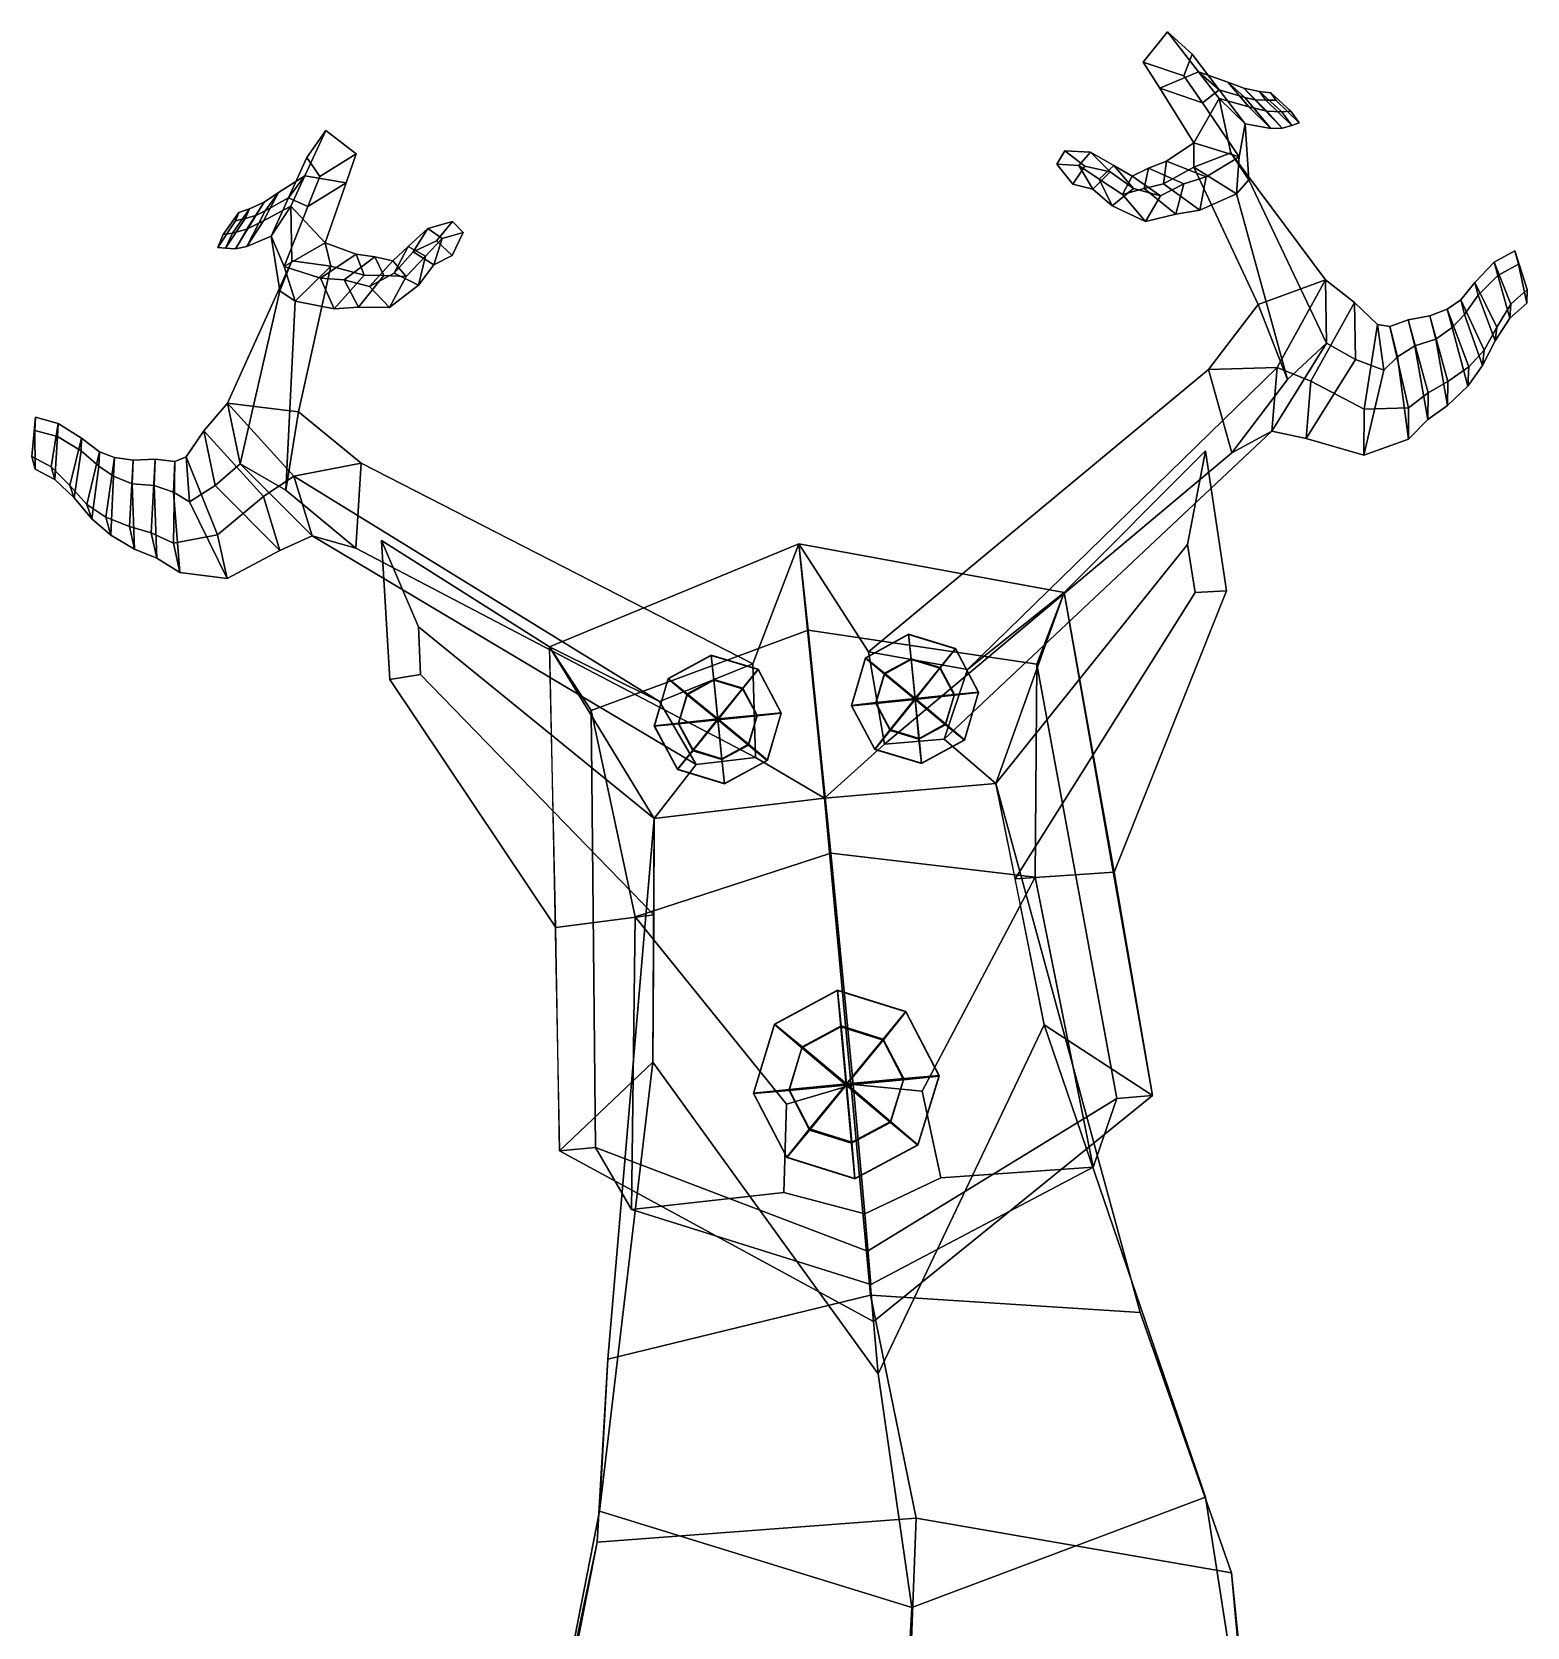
# Model space of a CAD drawing. Extents: x -115 to 84, y -151 to 336.
# Drawn here: x -98.6 to 80, y 145.2 to 335.7 of the extents above; entities that cross this region are included whole.
import ezdxf

# ---------------------------------------------------------------- set-up
doc = ezdxf.new("R2010")
doc.units = 0

msp = doc.modelspace()

# ---------------------------------------------------------------- linework, layer by layer
for points in [[(37.053009, 335.718018, 151.968277), (39.979656, 333.056519, 151.171524), (39.001556, 330.474915, 151.102356), (34.156067, 332.108978, 152.499161)], [(40.738708, 330.951996, 156.156082), (37.053009, 335.718018, 151.968277), (34.156067, 332.108978, 152.499161), (36.119831, 328.986542, 155.012558)], [(40.738708, 330.951996, 156.156082), (43.232529, 328.802063, 154.219971), (39.979656, 333.056519, 151.171524), (37.053009, 335.718018, 151.968277)], [(36.119831, 328.986542, 155.012558), (34.156067, 332.108978, 152.499161), (39.001556, 330.474915, 151.102356), (41.215687, 327.241577, 153.16156)], [(43.232529, 328.802063, 154.219971), (41.215687, 327.241577, 153.16156), (39.001556, 330.474915, 151.102356), (39.979656, 333.056519, 151.171524)], [(40.213821, 322.45697, 160.266022), (43.209961, 327.748138, 158.969666), (40.738708, 330.951996, 156.156082), (36.119831, 328.986542, 155.012558)], [(43.209961, 327.748138, 158.969666), (46.773121, 326.757782, 156.076492), (44.246651, 329.711365, 153.92453), (40.738708, 330.951996, 156.156082)], [(40.738708, 330.951996, 156.156082), (44.246651, 329.711365, 153.92453), (46.297771, 327.889099, 151.867783), (43.232529, 328.802063, 154.219971)], [(46.773121, 326.757782, 156.076492), (48.920555, 326.252808, 153.628998), (46.163898, 328.979889, 152.612656), (44.246651, 329.711365, 153.92453)], [(44.246651, 329.711365, 153.92453), (46.163898, 328.979889, 152.612656), (47.479053, 327.615387, 150.198837), (46.297771, 327.889099, 151.867783)], [(40.213821, 322.45697, 160.266022), (36.119831, 328.986542, 155.012558), (41.215687, 327.241577, 153.16156), (45.629478, 320.776489, 157.276474)], [(44.59827, 321.272217, 163.605896), (43.209961, 327.748138, 158.969666), (40.213821, 322.45697, 160.266022), (40.183857, 319.565643, 162.643631)], [(45.629478, 320.776489, 157.276474), (41.215687, 327.241577, 153.16156), (43.232529, 328.802063, 154.219971), (46.331825, 324.73761, 157.130402)], [(44.59827, 321.272217, 163.605896), (46.785713, 318.043732, 160.83844), (46.331825, 324.73761, 157.130402), (43.209961, 327.748138, 158.969666)], [(46.331825, 324.73761, 157.130402), (49.404079, 324.167297, 154.011917), (46.773121, 326.757782, 156.076492), (43.209961, 327.748138, 158.969666)], [(43.232529, 328.802063, 154.219971), (46.297771, 327.889099, 151.867783), (49.404079, 324.167297, 154.011917), (46.331825, 324.73761, 157.130402)], [(48.920555, 326.252808, 153.628998), (50.690754, 326.155334, 149.132095), (48.043201, 328.592285, 148.85994), (46.163898, 328.979889, 152.612656)], [(46.163898, 328.979889, 152.612656), (48.043201, 328.592285, 148.85994), (48.811729, 327.556885, 146.427368), (47.479053, 327.615387, 150.198837)], [(46.297771, 327.889099, 151.867783), (47.479053, 327.615387, 150.198837), (50.750126, 324.226135, 151.005554), (49.404079, 324.167297, 154.011917)], [(50.690754, 326.155334, 149.132095), (51.780567, 326.260986, 145.088913), (49.380722, 328.445343, 144.968399), (48.043201, 328.592285, 148.85994)], [(48.043201, 328.592285, 148.85994), (49.380722, 328.445343, 144.968399), (49.988003, 327.55072, 142.740341), (48.811729, 327.556885, 146.427368)], [(52.764484, 324.862823, 142.558167), (49.988003, 327.55072, 142.740341), (49.380722, 328.445343, 144.968399), (51.780567, 326.260986, 145.088913)], [(49.404079, 324.167297, 154.011917), (50.750126, 324.226135, 151.005554), (48.920555, 326.252808, 153.628998), (46.773121, 326.757782, 156.076492)], [(47.479053, 327.615387, 150.198837), (48.811729, 327.556885, 146.427368), (51.887943, 324.553375, 146.387878), (50.750126, 324.226135, 151.005554)], [(48.811729, 327.556885, 146.427368), (49.988003, 327.55072, 142.740341), (52.764484, 324.862823, 142.558167), (51.887943, 324.553375, 146.387878)], [(50.750126, 324.226135, 151.005554), (51.887943, 324.553375, 146.387878), (50.690754, 326.155334, 149.132095), (48.920555, 326.252808, 153.628998)], [(51.887943, 324.553375, 146.387878), (52.764484, 324.862823, 142.558167), (51.780567, 326.260986, 145.088913), (50.690754, 326.155334, 149.132095)], [(46.785713, 318.043732, 160.83844), (45.295223, 316.384918, 159.650345), (45.629478, 320.776489, 157.276474), (46.331825, 324.73761, 157.130402)], [(-65.978073, 318.523895, 155.981476), (-63.484974, 323.931366, 151.796829), (-65.738037, 320.709412, 150.995422), (-67.935333, 315.896271, 154.041595)], [(-65.978073, 318.523895, 155.981476), (-61.044811, 317.69162, 154.855392), (-59.84716, 321.134003, 152.342941), (-63.484974, 323.931366, 151.796829)], [(-63.484974, 323.931366, 151.796829), (-59.84716, 321.134003, 152.342941), (-64.20546, 318.459167, 150.933792), (-65.738037, 320.709412, 150.995422)], [(40.213821, 322.45697, 160.266022), (36.918495, 320.287201, 158.839462), (36.570221, 317.589111, 160.835693), (40.183857, 319.565643, 162.643631)], [(45.629478, 320.776489, 157.276474), (41.685898, 318.414063, 156.178009), (36.918495, 320.287201, 158.839462), (40.213821, 322.45697, 160.266022)], [(-67.935333, 315.896271, 154.041595), (-65.738037, 320.709412, 150.995422), (-64.20546, 318.459167, 150.933792), (-65.627388, 314.859314, 152.991943)], [(-61.044811, 317.69162, 154.855392), (-65.627388, 314.859314, 152.991943), (-64.20546, 318.459167, 150.933792), (-59.84716, 321.134003, 152.342941)], [(25.751461, 317.511322, 150.398849), (23.851318, 319.931854, 152.243591), (24.778612, 321.509674, 151.442307), (27.172855, 319.682922, 149.819397)], [(27.872768, 321.363647, 153.209518), (24.778612, 321.509674, 151.442307), (23.851318, 319.931854, 152.243591), (26.472261, 319.773499, 153.870911)], [(30.188, 319.021606, 151.300903), (27.172855, 319.682922, 149.819397), (24.778612, 321.509674, 151.442307), (27.872768, 321.363647, 153.209518)], [(30.642654, 319.754425, 155.164001), (27.872768, 321.363647, 153.209518), (26.472261, 319.773499, 153.870911), (28.87961, 318.138245, 155.757263)], [(32.973145, 316.99884, 152.954803), (30.188, 319.021606, 151.300903), (27.872768, 321.363647, 153.209518), (30.642654, 319.754425, 155.164001)], [(36.918495, 320.287201, 158.839462), (34.790253, 319.460968, 157.726501), (34.282562, 316.996277, 159.431107), (36.570221, 317.589111, 160.835693)], [(41.685898, 318.414063, 156.178009), (38.999519, 317.565491, 155.337891), (34.790253, 319.460968, 157.726501), (36.918495, 320.287201, 158.839462)], [(55.911362, 306.0896, 175.126694), (44.59827, 321.272217, 163.605896), (40.183857, 319.565643, 162.643631), (47.880867, 303.16037, 176.889877)], [(45.295223, 316.384918, 159.650345), (40.931, 314.404755, 158.093109), (41.685898, 318.414063, 156.178009), (45.629478, 320.776489, 157.276474)], [(56.02338, 298.523621, 172.16124), (46.785713, 318.043732, 160.83844), (44.59827, 321.272217, 163.605896), (55.911362, 306.0896, 175.126694)], [(-67.653671, 314.896057, 158.79335), (-65.978073, 318.523895, 155.981476), (-69.128067, 316.535736, 153.741425), (-70.918678, 313.138947, 155.891418)], [(-65.978073, 318.523895, 155.981476), (-67.935333, 315.896271, 154.041595), (-70.729149, 314.325378, 151.6819), (-69.128067, 316.535736, 153.741425)], [(-63.55085, 310.507141, 160.107635), (-61.044811, 317.69162, 154.855392), (-65.978073, 318.523895, 155.981476), (-67.653671, 314.896057, 158.79335)], [(26.472261, 319.773499, 153.870911), (23.851318, 319.931854, 152.243591), (25.751461, 317.511322, 150.398849), (28.137814, 316.926666, 151.627792)], [(28.137814, 316.926666, 151.627792), (25.751461, 317.511322, 150.398849), (27.172855, 319.682922, 149.819397), (30.188, 319.021606, 151.300903)], [(28.87961, 318.138245, 155.757263), (26.472261, 319.773499, 153.870911), (28.137814, 316.926666, 151.627792), (30.443396, 314.932556, 153.127487)], [(30.443396, 314.932556, 153.127487), (28.137814, 316.926666, 151.627792), (30.188, 319.021606, 151.300903), (32.973145, 316.99884, 152.954803)], [(32.83149, 318.505127, 156.751724), (30.642654, 319.754425, 155.164001), (28.87961, 318.138245, 155.757263), (31.690947, 316.30658, 157.927902)], [(36.212337, 316.117401, 154.550079), (32.973145, 316.99884, 152.954803), (30.642654, 319.754425, 155.164001), (32.83149, 318.505127, 156.751724)], [(34.790253, 319.460968, 157.726501), (32.83149, 318.505127, 156.751724), (31.690947, 316.30658, 157.927902), (34.282562, 316.996277, 159.431107)], [(38.999519, 317.565491, 155.337891), (36.212337, 316.117401, 154.550079), (32.83149, 318.505127, 156.751724), (34.790253, 319.460968, 157.726501)], [(40.183857, 319.565643, 162.643631), (36.570221, 317.589111, 160.835693), (40.931, 314.404755, 158.093109), (45.295223, 316.384918, 159.650345)], [(40.931, 314.404755, 158.093109), (38.049831, 313.953064, 156.922562), (38.999519, 317.565491, 155.337891), (41.685898, 318.414063, 156.178009)], [(51.391907, 294.191071, 172.153137), (47.880867, 303.16037, 176.889877), (40.183857, 319.565643, 162.643631), (45.295223, 316.384918, 159.650345)], [(-70.918678, 313.138947, 155.891418), (-69.128067, 316.535736, 153.741425), (-70.838623, 315.399353, 152.425156), (-72.910698, 312.168671, 153.438568)], [(-69.128067, 316.535736, 153.741425), (-70.729149, 314.325378, 151.6819), (-71.827263, 313.794678, 150.009949), (-70.838623, 315.399353, 152.425156)], [(-63.55085, 310.507141, 160.107635), (-68.471268, 307.677032, 157.105606), (-65.627388, 314.859314, 152.991943), (-61.044811, 317.69162, 154.855392)], [(31.690947, 316.30658, 157.927902), (28.87961, 318.138245, 155.757263), (30.443396, 314.932556, 153.127487), (34.434238, 313.058716, 155.453979)], [(34.434238, 313.058716, 155.453979), (30.443396, 314.932556, 153.127487), (32.973145, 316.99884, 152.954803), (36.212337, 316.117401, 154.550079)], [(34.282562, 316.996277, 159.431107), (31.690947, 316.30658, 157.927902), (34.434238, 313.058716, 155.453979), (38.049831, 313.953064, 156.922562)], [(36.570221, 317.589111, 160.835693), (34.282562, 316.996277, 159.431107), (38.049831, 313.953064, 156.922562), (40.931, 314.404755, 158.093109)], [(38.049831, 313.953064, 156.922562), (34.434238, 313.058716, 155.453979), (36.212337, 316.117401, 154.550079), (38.999519, 317.565491, 155.337891)], [(56.02338, 298.523621, 172.16124), (51.391907, 294.191071, 172.153137), (45.295223, 316.384918, 159.650345), (46.785713, 318.043732, 160.83844)], [(-74.636223, 311.67218, 148.936646), (-72.601738, 314.599518, 148.667496), (-73.891594, 314.152954, 144.772202), (-75.741768, 311.523956, 144.889999)], [(-72.910698, 312.168671, 153.438568), (-70.838623, 315.399353, 152.425156), (-72.601738, 314.599518, 148.667496), (-74.636223, 311.67218, 148.936646)], [(-72.601738, 314.599518, 148.667496), (-73.131546, 313.434082, 146.234589), (-74.294693, 313.159149, 142.544067), (-73.891594, 314.152954, 144.772202)], [(-70.838623, 315.399353, 152.425156), (-71.827263, 313.794678, 150.009949), (-73.131546, 313.434082, 146.234589), (-72.601738, 314.599518, 148.667496)], [(-67.935333, 315.896271, 154.041595), (-70.034081, 311.307709, 156.950378), (-72.91655, 310.067139, 153.824097), (-70.729149, 314.325378, 151.6819)], [(-70.034081, 311.307709, 156.950378), (-67.653671, 314.896057, 158.79335), (-70.918678, 313.138947, 155.891418), (-72.91655, 310.067139, 153.824097)], [(-68.471268, 307.677032, 157.105606), (-70.034081, 311.307709, 156.950378), (-67.935333, 315.896271, 154.041595), (-65.627388, 314.859314, 152.991943)], [(-67.545021, 308.387573, 163.437164), (-67.653671, 314.896057, 158.79335), (-70.034081, 311.307709, 156.950378), (-68.978653, 304.806305, 160.669296)], [(-67.545021, 308.387573, 163.437164), (-62.870182, 307.744659, 162.490128), (-63.55085, 310.507141, 160.107635), (-67.653671, 314.896057, 158.79335)], [(-76.402092, 309.965485, 142.359161), (-75.741768, 311.523956, 144.889999), (-73.891594, 314.152954, 144.772202), (-74.294693, 313.159149, 142.544067)], [(-73.131546, 313.434082, 146.234589), (-75.460274, 309.870483, 146.192078), (-76.402092, 309.965485, 142.359161), (-74.294693, 313.159149, 142.544067)], [(-71.827263, 313.794678, 150.009949), (-74.256096, 309.81781, 150.813721), (-75.460274, 309.870483, 146.192078), (-73.131546, 313.434082, 146.234589)], [(-70.729149, 314.325378, 151.6819), (-72.91655, 310.067139, 153.824097), (-74.256096, 309.81781, 150.813721), (-71.827263, 313.794678, 150.009949)], [(-72.91655, 310.067139, 153.824097), (-70.918678, 313.138947, 155.891418), (-72.910698, 312.168671, 153.438568), (-74.256096, 309.81781, 150.813721)], [(-53.062656, 309.463043, 151.176147), (-51.317436, 312.239105, 153.088242), (-48.343952, 313.0784, 151.329834), (-50.278389, 310.777832, 149.702332)], [(-51.317436, 312.239105, 153.088242), (-49.595982, 311.025818, 153.755814), (-47.085213, 311.768982, 152.135834), (-48.343952, 313.0784, 151.329834)], [(-48.408512, 309.008179, 150.288666), (-50.278389, 310.777832, 149.702332), (-48.343952, 313.0784, 151.329834), (-47.085213, 311.768982, 152.135834)], [(-75.460274, 309.870483, 146.192078), (-74.636223, 311.67218, 148.936646), (-75.741768, 311.523956, 144.889999), (-76.402092, 309.965485, 142.359161)], [(-74.256096, 309.81781, 150.813721), (-72.910698, 312.168671, 153.438568), (-74.636223, 311.67218, 148.936646), (-75.460274, 309.870483, 146.192078)], [(-68.978653, 304.806305, 160.669296), (-70.034081, 311.307709, 156.950378), (-68.471268, 307.677032, 157.105606), (-67.166603, 303.551727, 159.488113)], [(-55.321568, 306.894104, 152.825165), (-53.649437, 310.067688, 155.037018), (-51.317436, 312.239105, 153.088242), (-53.062656, 309.463043, 151.176147)], [(-53.649437, 310.067688, 155.037018), (-51.570202, 308.911072, 155.637512), (-49.595982, 311.025818, 153.755814), (-51.317436, 312.239105, 153.088242)], [(-50.598965, 307.909576, 151.511673), (-53.062656, 309.463043, 151.176147), (-50.278389, 310.777832, 149.702332), (-48.408512, 309.008179, 150.288666)], [(-51.570202, 308.911072, 155.637512), (-52.398876, 305.475342, 153.00769), (-50.598965, 307.909576, 151.511673), (-49.595982, 311.025818, 153.755814)], [(-49.595982, 311.025818, 153.755814), (-50.598965, 307.909576, 151.511673), (-48.408512, 309.008179, 150.288666), (-47.085213, 311.768982, 152.135834)], [(-68.471268, 307.677032, 157.105606), (-63.55085, 310.507141, 160.107635), (-59.865688, 309.168304, 158.693924), (-64.111176, 306.299683, 156.02211)], [(-64.111176, 306.299683, 156.02211), (-59.865688, 309.168304, 158.693924), (-57.614037, 308.853546, 157.588211), (-61.309456, 306.088043, 155.190765)], [(-63.55085, 310.507141, 160.107635), (-62.870182, 307.744659, 162.490128), (-58.92038, 306.659119, 160.695313), (-59.865688, 309.168304, 158.693924)], [(-61.309456, 306.088043, 155.190765), (-57.614037, 308.853546, 157.588211), (-55.498207, 308.375519, 156.620361), (-58.277054, 305.322784, 154.412842)], [(-59.865688, 309.168304, 158.693924), (-58.92038, 306.659119, 160.695313), (-56.566402, 306.602173, 159.297913), (-57.614037, 308.853546, 157.588211)], [(-58.277054, 305.322784, 154.412842), (-55.498207, 308.375519, 156.620361), (-53.649437, 310.067688, 155.037018), (-55.321568, 306.894104, 152.825165)], [(-57.614037, 308.853546, 157.588211), (-56.566402, 306.602173, 159.297913), (-53.895187, 306.519775, 157.802841), (-55.498207, 308.375519, 156.620361)], [(-53.895187, 306.519775, 157.802841), (-55.866673, 302.78418, 155.326035), (-52.398876, 305.475342, 153.00769), (-51.570202, 308.911072, 155.637512)], [(-55.498207, 308.375519, 156.620361), (-53.895187, 306.519775, 157.802841), (-51.570202, 308.911072, 155.637512), (-53.649437, 310.067688, 155.037018)], [(-52.398876, 305.475342, 153.00769), (-55.321568, 306.894104, 152.825165), (-53.062656, 309.463043, 151.176147), (-50.598965, 307.909576, 151.511673)], [(78.048424, 303.186401, 152.359756), (80.004089, 304.948151, 149.254669), (78.557266, 309.564636, 148.80278), (76.078201, 308.199951, 152.239731)], [(76.078201, 308.199951, 152.239731), (78.557266, 309.564636, 148.80278), (78.977798, 307.984528, 146.559326), (76.500031, 306.626801, 149.629944)], [(80.004089, 304.948151, 149.254669), (79.966972, 303.319183, 146.720245), (78.977798, 307.984528, 146.559326), (78.557266, 309.564636, 148.80278)], [(-75.21347, 291.376373, 174.956223), (-66.73909, 290.33844, 176.743652), (-62.870182, 307.744659, 162.490128), (-67.545021, 308.387573, 163.437164)], [(-73.716576, 284.132111, 172.004135), (-75.21347, 291.376373, 174.956223), (-67.545021, 308.387573, 163.437164), (-68.978653, 304.806305, 160.669296)], [(-67.166603, 303.551727, 159.488113), (-68.471268, 307.677032, 157.105606), (-64.111176, 306.299683, 156.02211), (-62.484253, 302.628326, 157.945831)], [(-68.274361, 280.996246, 172.013519), (-67.166603, 303.551727, 159.488113), (-62.870182, 307.744659, 162.490128), (-66.73909, 290.33844, 176.743652)], [(-62.870182, 307.744659, 162.490128), (-67.166603, 303.551727, 159.488113), (-62.484253, 302.628326, 157.945831), (-58.92038, 306.659119, 160.695313)], [(-55.866673, 302.78418, 155.326035), (-58.277054, 305.322784, 154.412842), (-55.321568, 306.894104, 152.825165), (-52.398876, 305.475342, 153.00769)], [(76.393005, 300.444794, 156.063644), (78.048424, 303.186401, 152.359756), (76.078201, 308.199951, 152.239731), (73.767044, 305.7901, 156.4646)], [(73.767044, 305.7901, 156.4646), (76.078201, 308.199951, 152.239731), (76.500031, 306.626801, 149.629944), (74.145699, 304.29071, 153.427002)], [(76.500031, 306.626801, 149.629944), (78.977798, 307.984528, 146.559326), (79.966972, 303.319183, 146.720245), (77.946747, 301.540192, 149.454559)], [(-62.484253, 302.628326, 157.945831), (-64.111176, 306.299683, 156.02211), (-61.309456, 306.088043, 155.190765), (-59.581409, 302.837036, 156.783661)], [(-58.92038, 306.659119, 160.695313), (-62.484253, 302.628326, 157.945831), (-59.581409, 302.837036, 156.783661), (-56.566402, 306.602173, 159.297913)], [(-59.581409, 302.837036, 156.783661), (-61.309456, 306.088043, 155.190765), (-58.277054, 305.322784, 154.412842), (-55.866673, 302.78418, 155.326035)], [(-56.566402, 306.602173, 159.297913), (-59.581409, 302.837036, 156.783661), (-55.866673, 302.78418, 155.326035), (-53.895187, 306.519775, 157.802841)], [(50.14101, 295.632904, 181.990005), (55.911362, 306.0896, 175.126694), (47.880867, 303.16037, 176.889877), (41.951542, 295.40567, 182.369934)], [(50.14101, 295.632904, 181.990005), (54.188278, 293.999329, 179.987015), (59.401848, 303.400177, 173.807755), (55.911362, 306.0896, 175.126694)], [(55.911362, 306.0896, 175.126694), (59.401848, 303.400177, 173.807755), (59.493084, 296.586853, 171.143799), (56.02338, 298.523621, 172.16124)], [(74.894485, 297.701996, 159.655121), (76.393005, 300.444794, 156.063644), (73.767044, 305.7901, 156.4646), (72.071861, 303.696136, 159.978073)], [(72.071861, 303.696136, 159.978073), (73.767044, 305.7901, 156.4646), (74.145699, 304.29071, 153.427002), (72.515701, 301.974792, 156.632141)], [(74.145699, 304.29071, 153.427002), (76.500031, 306.626801, 149.629944), (77.946747, 301.540192, 149.454559), (76.17453, 298.835358, 152.734863)], [(77.946747, 301.540192, 149.454559), (79.966972, 303.319183, 146.720245), (80.004089, 304.948151, 149.254669), (78.048424, 303.186401, 152.359756)], [(-73.716576, 284.132111, 172.004135), (-68.978653, 304.806305, 160.669296), (-67.166603, 303.551727, 159.488113), (-68.274361, 280.996246, 172.013519)], [(41.951542, 295.40567, 182.369934), (47.880867, 303.16037, 176.889877), (51.391907, 294.191071, 172.153137), (44.723797, 285.453156, 176.47287)], [(54.188278, 293.999329, 179.987015), (60.527138, 290.635529, 177.647232), (62.139725, 300.78244, 173.102432), (59.401848, 303.400177, 173.807755)], [(59.401848, 303.400177, 173.807755), (62.139725, 300.78244, 173.102432), (62.903027, 295.320374, 169.592819), (59.493084, 296.586853, 171.143799)], [(73.029617, 295.695007, 162.92746), (74.894485, 297.701996, 159.655121), (72.071861, 303.696136, 159.978073), (70.447891, 302.60788, 162.631424)], [(70.447891, 302.60788, 162.631424), (72.071861, 303.696136, 159.978073), (72.515701, 301.974792, 156.632141), (71.044609, 300.391235, 159.089584)], [(72.515701, 301.974792, 156.632141), (74.145699, 304.29071, 153.427002), (76.17453, 298.835358, 152.734863), (74.677933, 295.865845, 155.977325)], [(76.17453, 298.835358, 152.734863), (77.946747, 301.540192, 149.454559), (78.048424, 303.186401, 152.359756), (76.393005, 300.444794, 156.063644)], [(65.840668, 290.797791, 173.140778), (68.188614, 292.600677, 169.615723), (65.780502, 301.326172, 168.461533), (63.591919, 300.542633, 171.472641)], [(63.591919, 300.542633, 171.472641), (65.780502, 301.326172, 168.461533), (66.599388, 298.21521, 164.343933), (64.524635, 296.8992, 167.039505)], [(68.188614, 292.600677, 169.615723), (70.533203, 293.949799, 166.492371), (68.367622, 301.80658, 165.453751), (65.780502, 301.326172, 168.461533)], [(65.780502, 301.326172, 168.461533), (68.367622, 301.80658, 165.453751), (69.103828, 299.005341, 161.747864), (66.599388, 298.21521, 164.343933)], [(70.533203, 293.949799, 166.492371), (73.029617, 295.695007, 162.92746), (70.447891, 302.60788, 162.631424), (68.367622, 301.80658, 165.453751)], [(68.367622, 301.80658, 165.453751), (70.447891, 302.60788, 162.631424), (71.044609, 300.391235, 159.089584), (69.103828, 299.005341, 161.747864)], [(71.044609, 300.391235, 159.089584), (72.515701, 301.974792, 156.632141), (74.677933, 295.865845, 155.977325), (72.912849, 293.386292, 158.970901)], [(60.527138, 290.635529, 177.647232), (65.840668, 290.797791, 173.140778), (63.591919, 300.542633, 171.472641), (62.139725, 300.78244, 173.102432)], [(62.139725, 300.78244, 173.102432), (63.591919, 300.542633, 171.472641), (64.524635, 296.8992, 167.039505), (62.903027, 295.320374, 169.592819)], [(69.103828, 299.005341, 161.747864), (71.044609, 300.391235, 159.089584), (72.912849, 293.386292, 158.970901), (70.506683, 291.080566, 162.273163)], [(74.677933, 295.865845, 155.977325), (76.17453, 298.835358, 152.734863), (76.393005, 300.444794, 156.063644), (74.894485, 297.701996, 159.655121)], [(49.527416, 288.027954, 177.658249), (44.723797, 285.453156, 176.47287), (51.391907, 294.191071, 172.153137), (56.02338, 298.523621, 172.16124)], [(56.02338, 298.523621, 172.16124), (59.493084, 296.586853, 171.143799), (53.628002, 287.148956, 176.092941), (49.527416, 288.027954, 177.658249)], [(64.524635, 296.8992, 167.039505), (66.599388, 298.21521, 164.343933), (68.159676, 289.41452, 164.92775), (65.850967, 287.088104, 168.044083)], [(66.599388, 298.21521, 164.343933), (69.103828, 299.005341, 161.747864), (70.506683, 291.080566, 162.273163), (68.159676, 289.41452, 164.92775)], [(72.912849, 293.386292, 158.970901), (74.677933, 295.865845, 155.977325), (74.894485, 297.701996, 159.655121), (73.029617, 295.695007, 162.92746)], [(1.31873, 261.673615, 198.92572), (13.165253, 259.565063, 198.905533), (50.14101, 295.632904, 181.990005), (41.951542, 295.40567, 182.369934)], [(1.31873, 261.673615, 198.92572), (41.951542, 295.40567, 182.369934), (44.723797, 285.453156, 176.47287), (3.244721, 250.631546, 188.648026)], [(13.165253, 259.565063, 198.905533), (10.35907, 251.244751, 191.578674), (49.527416, 288.027954, 177.658249), (50.14101, 295.632904, 181.990005)], [(49.527416, 288.027954, 177.658249), (53.628002, 287.148956, 176.092941), (54.188278, 293.999329, 179.987015), (50.14101, 295.632904, 181.990005)], [(59.493084, 296.586853, 171.143799), (62.903027, 295.320374, 169.592819), (60.494865, 285.172852, 173.16185), (53.628002, 287.148956, 176.092941)], [(62.903027, 295.320374, 169.592819), (64.524635, 296.8992, 167.039505), (65.850967, 287.088104, 168.044083), (60.494865, 285.172852, 173.16185)], [(70.506683, 291.080566, 162.273163), (72.912849, 293.386292, 158.970901), (73.029617, 295.695007, 162.92746), (70.533203, 293.949799, 166.492371)], [(53.628002, 287.148956, 176.092941), (60.494865, 285.172852, 173.16185), (60.527138, 290.635529, 177.647232), (54.188278, 293.999329, 179.987015)], [(68.159676, 289.41452, 164.92775), (70.506683, 291.080566, 162.273163), (70.533203, 293.949799, 166.492371), (68.188614, 292.600677, 169.615723)], [(65.850967, 287.088104, 168.044083), (68.159676, 289.41452, 164.92775), (68.188614, 292.600677, 169.615723), (65.840668, 290.797791, 173.140778)], [(-98.594391, 285.016998, 149.030151), (-98.175072, 289.700134, 148.570587), (-98.255219, 288.111267, 146.32988), (-98.220947, 283.4823, 146.499619)], [(-96.295959, 283.776306, 152.143814), (-95.447166, 288.952454, 152.016663), (-98.175072, 289.700134, 148.570587), (-98.594391, 285.016998, 149.030151)], [(-95.447166, 288.952454, 152.016663), (-95.532188, 287.36853, 149.4095), (-98.255219, 288.111267, 146.32988), (-98.175072, 289.700134, 148.570587)], [(-67.318405, 282.650696, 181.850922), (-75.21347, 291.376373, 174.956223), (-78.048637, 288.048126, 173.634064), (-70.93367, 280.21521, 179.841843)], [(-75.21347, 291.376373, 174.956223), (-73.716576, 284.132111, 172.004135), (-76.697639, 281.534241, 170.982544), (-78.048637, 288.048126, 173.634064)], [(-67.318405, 282.650696, 181.850922), (-59.271301, 284.206085, 182.249298), (-66.73909, 290.33844, 176.743652), (-75.21347, 291.376373, 174.956223)], [(-59.271301, 284.206085, 182.249298), (-59.904774, 274.065521, 176.360306), (-68.274361, 280.996246, 172.013519), (-66.73909, 290.33844, 176.743652)], [(60.494865, 285.172852, 173.16185), (65.850967, 287.088104, 168.044083), (65.840668, 290.797791, 173.140778), (60.527138, 290.635529, 177.647232)], [(-95.532188, 287.36853, 149.4095), (-95.858078, 282.237976, 149.242538), (-98.220947, 283.4823, 146.499619), (-98.255219, 288.111267, 146.32988)], [(-94.080788, 281.541016, 155.857635), (-92.655968, 287.176117, 156.252487), (-95.447166, 288.952454, 152.016663), (-96.295959, 283.776306, 152.143814)], [(-92.655968, 287.176117, 156.252487), (-92.717499, 285.670197, 153.217316), (-95.532188, 287.36853, 149.4095), (-95.447166, 288.952454, 152.016663)], [(-70.93367, 280.21521, 179.841843), (-78.048637, 288.048126, 173.634064), (-80.165314, 284.95871, 172.927505), (-76.427544, 275.645264, 177.494629)], [(-78.048637, 288.048126, 173.634064), (-76.697639, 281.534241, 170.982544), (-79.766251, 279.592163, 169.426544), (-80.165314, 284.95871, 172.927505)], [(10.35907, 251.244751, 191.578674), (3.244721, 250.631546, 188.648026), (44.723797, 285.453156, 176.47287), (49.527416, 288.027954, 177.658249)], [(-92.717499, 285.670197, 153.217316), (-93.539612, 280.061371, 152.532852), (-95.858078, 282.237976, 149.242538), (-95.532188, 287.36853, 149.4095)], [(-92.021492, 279.267761, 159.458435), (-90.538269, 285.561707, 159.774536), (-92.655968, 287.176117, 156.252487), (-94.080788, 281.541016, 155.857635)], [(-90.538269, 285.561707, 159.774536), (-90.618294, 283.830322, 156.43129), (-92.717499, 285.670197, 153.217316), (-92.655968, 287.176117, 156.252487)], [(-95.858078, 282.237976, 149.242538), (-96.295959, 283.776306, 152.143814), (-98.594391, 285.016998, 149.030151), (-98.220947, 283.4823, 146.499619)], [(-90.618294, 283.830322, 156.43129), (-91.43689, 277.571594, 155.784958), (-93.539612, 280.061371, 152.532852), (-92.717499, 285.670197, 153.217316)], [(-89.7631, 277.767883, 162.739044), (-88.709412, 284.883575, 162.433945), (-90.538269, 285.561707, 159.774536), (-92.021492, 279.267761, 159.458435)], [(-88.709412, 284.883575, 162.433945), (-88.83461, 282.648163, 158.895432), (-90.618294, 283.830322, 156.43129), (-90.538269, 285.561707, 159.774536)], [(-86.942848, 276.649414, 166.312775), (-86.495811, 284.57608, 165.26268), (-88.709412, 284.883575, 162.433945), (-89.7631, 277.767883, 162.739044)], [(-86.495811, 284.57608, 165.26268), (-86.634125, 281.753754, 161.560883), (-88.83461, 282.648163, 158.895432), (-88.709412, 284.883575, 162.433945)], [(-84.356537, 275.871948, 169.44368), (-83.855057, 284.682861, 168.277298), (-86.495811, 284.57608, 165.26268), (-86.942848, 276.649414, 166.312775)], [(-83.855057, 284.682861, 168.277298), (-84.010239, 281.545502, 164.164047), (-86.634125, 281.753754, 161.560883), (-86.495811, 284.57608, 165.26268)], [(-81.670723, 274.662109, 172.97702), (-81.538857, 284.414368, 171.294891), (-83.855057, 284.682861, 168.277298), (-84.356537, 275.871948, 169.44368)], [(-81.538857, 284.414368, 171.294891), (-81.694221, 280.7435, 166.866745), (-84.010239, 281.545502, 164.164047), (-83.855057, 284.682861, 168.277298)], [(-80.165314, 284.95871, 172.927505), (-79.766251, 279.592163, 169.426544), (-81.694221, 280.7435, 166.866745), (-81.538857, 284.414368, 171.294891)], [(-76.427544, 275.645264, 177.494629), (-80.165314, 284.95871, 172.927505), (-81.538857, 284.414368, 171.294891), (-81.670723, 274.662109, 172.97702)], [(-73.716576, 284.132111, 172.004135), (-65.133255, 275.506561, 177.532288), (-68.96225, 273.790314, 175.960068), (-76.697639, 281.534241, 170.982544)], [(-65.133255, 275.506561, 177.532288), (-73.716576, 284.132111, 172.004135), (-68.274361, 280.996246, 172.013519), (-59.904774, 274.065521, 176.360306)], [(-67.318405, 282.650696, 181.850922), (-23.642172, 255.715149, 198.874786), (-12.474351, 260.221893, 198.913727), (-59.271301, 284.206085, 182.249298)], [(-12.474351, 260.221893, 198.913727), (-12.167927, 249.043106, 188.636337), (-59.904774, 274.065521, 176.360306), (-59.271301, 284.206085, 182.249298)], [(39.43021, 274.483337, 185.960709), (16.557039, 245.927979, 189.236389), (24.691536, 268.766724, 208.514389), (41.598282, 285.672485, 190.88736)], [(44.101833, 268.947449, 191.024811), (41.598282, 285.672485, 190.88736), (24.691536, 268.766724, 208.514389), (30.665838, 235.346954, 208.8237)], [(41.598282, 285.672485, 190.88736), (44.101833, 268.947449, 191.024811), (40.368107, 268.771454, 186.014572), (39.43021, 274.483337, 185.960709)], [(-93.539612, 280.061371, 152.532852), (-94.080788, 281.541016, 155.857635), (-96.295959, 283.776306, 152.143814), (-95.858078, 282.237976, 149.242538)], [(-88.83461, 282.648163, 158.895432), (-89.178658, 275.600647, 158.78746), (-91.43689, 277.571594, 155.784958), (-90.618294, 283.830322, 156.43129)], [(-86.634125, 281.753754, 161.560883), (-86.331108, 273.92865, 162.099319), (-89.178658, 275.600647, 158.78746), (-88.83461, 282.648163, 158.895432)], [(-65.133255, 275.506561, 177.532288), (-67.318405, 282.650696, 181.850922), (-70.93367, 280.21521, 179.841843), (-68.96225, 273.790314, 175.960068)], [(-23.642172, 255.715149, 198.874786), (-67.318405, 282.650696, 181.850922), (-65.133255, 275.506561, 177.532288), (-19.249712, 248.194138, 191.556259)], [(-91.43689, 277.571594, 155.784958), (-92.021492, 279.267761, 159.458435), (-94.080788, 281.541016, 155.857635), (-93.539612, 280.061371, 152.532852)], [(-84.010239, 281.545502, 164.164047), (-83.678909, 272.8479, 164.761871), (-86.331108, 273.92865, 162.099319), (-86.634125, 281.753754, 161.560883)], [(-81.694221, 280.7435, 166.866745), (-80.925407, 271.128906, 167.887146), (-83.678909, 272.8479, 164.761871), (-84.010239, 281.545502, 164.164047)], [(-79.766251, 279.592163, 169.426544), (-75.272614, 270.444183, 173.018753), (-80.925407, 271.128906, 167.887146), (-81.694221, 280.7435, 166.866745)], [(-76.697639, 281.534241, 170.982544), (-68.96225, 273.790314, 175.960068), (-75.272614, 270.444183, 173.018753), (-79.766251, 279.592163, 169.426544)], [(-68.96225, 273.790314, 175.960068), (-70.93367, 280.21521, 179.841843), (-76.427544, 275.645264, 177.494629), (-75.272614, 270.444183, 173.018753)], [(-89.178658, 275.600647, 158.78746), (-89.7631, 277.767883, 162.739044), (-92.021492, 279.267761, 159.458435), (-91.43689, 277.571594, 155.784958)], [(-86.331108, 273.92865, 162.099319), (-86.942848, 276.649414, 166.312775), (-89.7631, 277.767883, 162.739044), (-89.178658, 275.600647, 158.78746)], [(-83.678909, 272.8479, 164.761871), (-84.356537, 275.871948, 169.44368), (-86.942848, 276.649414, 166.312775), (-86.331108, 273.92865, 162.099319)], [(-80.925407, 271.128906, 167.887146), (-81.670723, 274.662109, 172.97702), (-84.356537, 275.871948, 169.44368), (-83.678909, 272.8479, 164.761871)], [(-75.272614, 270.444183, 173.018753), (-76.427544, 275.645264, 177.494629), (-81.670723, 274.662109, 172.97702), (-80.925407, 271.128906, 167.887146)], [(-19.249712, 248.194138, 191.556259), (-65.133255, 275.506561, 177.532288), (-59.904774, 274.065521, 176.360306), (-12.167927, 249.043106, 188.636337)], [(-56.841595, 274.950531, 190.78096), (-52.421547, 264.662262, 185.872345), (-52.171661, 258.977814, 185.931198), (-55.844231, 258.374847, 190.935028)], [(-52.421547, 264.662262, 185.872345), (-56.841595, 274.950531, 190.78096), (-36.756824, 262.246246, 208.458069), (-24.277218, 241.769333, 189.207779)], [(-55.844231, 258.374847, 190.935028), (-36.00885, 228.722153, 208.784225), (-36.756824, 262.246246, 208.458069), (-56.841595, 274.950531, 190.78096)], [(-23.642172, 255.715149, 198.874786), (-36.756824, 262.246246, 208.458069), (-6.979208, 274.565247, 208.559937), (-12.474351, 260.221893, 198.913727)], [(-36.756824, 262.246246, 208.458069), (-31.787918, 254.643982, 232.239594), (-5.861431, 264.240265, 232.211868), (-6.979208, 274.565247, 208.559937)], [(-12.167927, 249.043106, 188.636337), (-12.474351, 260.221893, 198.913727), (-6.979208, 274.565247, 208.559937), (-3.903516, 244.173843, 181.523926)], [(13.165253, 259.565063, 198.905533), (1.31873, 261.673615, 198.92572), (-6.979208, 274.565247, 208.559937), (24.691536, 268.766724, 208.514389)], [(3.244721, 250.631546, 188.648026), (-3.903516, 244.173843, 181.523926), (-6.979208, 274.565247, 208.559937), (1.31873, 261.673615, 198.92572)], [(24.691536, 268.766724, 208.514389), (-6.979208, 274.565247, 208.559937), (-5.861431, 264.240265, 232.211868), (21.461355, 260.208801, 232.283813)], [(40.368107, 268.771454, 186.014572), (18.85778, 234.55043, 189.368668), (16.557039, 245.927979, 189.236389), (39.43021, 274.483337, 185.960709)], [(10.35907, 251.244751, 191.578674), (13.165253, 259.565063, 198.905533), (24.691536, 268.766724, 208.514389), (16.557039, 245.927979, 189.236389)], [(44.101833, 268.947449, 191.024811), (30.665838, 235.346954, 208.8237), (18.85778, 234.55043, 189.368668), (40.368107, 268.771454, 186.014572)], [(24.691536, 268.766724, 208.514389), (21.461355, 260.208801, 232.283813), (30.999098, 208.296204, 232.62854), (35.272808, 208.685486, 209.056946)], [(-52.171661, 258.977814, 185.931198), (-52.421547, 264.662262, 185.872345), (-24.277218, 241.769333, 189.207779), (-24.322113, 230.255524, 189.342896)], [(-5.861431, 264.240265, 232.211868), (-31.787918, 254.643982, 232.239594), (-26.537798, 229.998734, 261.219574), (-3.1455, 237.610214, 261.340759)], [(-5.861431, 264.240265, 232.211868), (-3.1455, 237.610214, 261.340759), (21.262581, 234.747894, 261.247833), (21.461355, 260.208801, 232.283813)], [(0.99177, 260.940277, 245.425583), (6.13026, 263.762512, 245.414017), (6.125908, 263.725342, 240.500198), (0.987536, 260.90329, 240.51178)], [(3.243502, 259.00824, 236.553085), (0.987536, 260.90329, 240.51178), (6.125908, 263.725342, 240.500198), (6.418946, 260.750366, 236.545914)], [(3.254311, 259.104614, 249.417664), (6.429941, 260.847046, 249.410492), (6.13026, 263.762512, 245.414017), (0.99177, 260.940277, 245.425583)], [(11.723423, 262.067566, 245.434799), (11.719189, 262.030579, 240.520996), (6.125908, 263.725342, 240.500198), (6.13026, 263.762512, 245.414017)], [(9.874298, 259.702057, 236.55864), (6.418946, 260.750366, 236.545914), (6.125908, 263.725342, 240.500198), (11.719189, 262.030579, 240.520996)], [(9.885107, 259.798431, 249.423218), (11.723423, 262.067566, 245.434799), (6.13026, 263.762512, 245.414017), (6.429941, 260.847046, 249.410492)], [(-19.249712, 248.194138, 191.556259), (-24.277218, 241.769333, 189.207779), (-36.756824, 262.246246, 208.458069), (-23.642172, 255.715149, 198.874786)], [(-36.756824, 262.246246, 208.458069), (-35.590118, 202.054932, 209.029999), (-31.272978, 202.471466, 232.604904), (-31.787918, 254.643982, 232.239594)], [(-22.586632, 258.463531, 245.405334), (-17.454824, 261.274658, 245.393204), (-17.459175, 261.237488, 240.479385), (-22.590866, 258.426544, 240.491547)], [(-20.328817, 256.541748, 236.53334), (-22.590866, 258.426544, 240.491547), (-17.459175, 261.237488, 240.479385), (-17.157444, 258.277008, 236.525818)], [(-20.318007, 256.638062, 249.397919), (-17.146448, 258.373657, 249.390411), (-17.454824, 261.274658, 245.393204), (-22.586632, 258.463531, 245.405334)], [(-11.85498, 259.59079, 245.414551), (-11.859215, 259.553802, 240.500763), (-17.459175, 261.237488, 240.479385), (-17.454824, 261.274658, 245.393204)], [(-13.698024, 257.235565, 236.538895), (-17.157444, 258.277008, 236.525818), (-17.459175, 261.237488, 240.479385), (-11.859215, 259.553802, 240.500763)], [(-13.687214, 257.331879, 249.403473), (-11.85498, 259.59079, 245.414551), (-17.454824, 261.274658, 245.393204), (-17.146448, 258.373657, 249.390411)], [(14.481752, 256.805756, 240.561264), (11.581972, 256.475037, 236.583542), (9.874298, 259.702057, 236.55864), (11.719189, 262.030579, 240.520996)], [(11.592338, 256.570648, 249.448074), (14.485713, 256.842285, 245.475037), (11.723423, 262.067566, 245.434799), (9.885107, 259.798431, 249.423218)], [(14.485713, 256.842285, 245.475037), (14.481752, 256.805756, 240.561264), (11.719189, 262.030579, 240.520996), (11.723423, 262.067566, 245.434799)], [(-9.080869, 254.355911, 240.542328), (-11.980652, 254.025208, 236.564606), (-13.698024, 257.235565, 236.538895), (-11.859215, 259.553802, 240.500763)], [(-11.970284, 254.120804, 249.429153), (-9.076909, 254.392426, 245.456116), (-11.85498, 259.59079, 245.414551), (-13.687214, 257.331879, 249.403473)], [(-9.076909, 254.392426, 245.456116), (-9.080869, 254.355911, 240.542328), (-11.859215, 259.553802, 240.500763), (-11.85498, 259.59079, 245.414551)], [(-0.680967, 255.265381, 245.462845), (0.99177, 260.940277, 245.425583), (0.987536, 260.90329, 240.51178), (-0.684927, 255.228851, 240.549072)], [(-0.684927, 255.228851, 240.549072), (0.987536, 260.90329, 240.51178), (3.243502, 259.00824, 236.553085), (2.208451, 255.500473, 236.576004)], [(2.218817, 255.596069, 249.440552), (3.254311, 259.104614, 249.417664), (0.99177, 260.940277, 245.425583), (-0.680967, 255.265381, 245.462845)], [(6.893989, 255.976486, 235.06134), (3.243502, 259.00824, 236.553085), (6.418946, 260.750366, 236.545914)], [(6.906803, 256.094635, 250.962799), (6.429941, 260.847046, 249.410492), (3.254311, 259.104614, 249.417664)], [(6.893989, 255.976486, 235.06134), (6.418946, 260.750366, 236.545914), (9.874298, 259.702057, 236.55864)], [(6.906803, 256.094635, 250.962799), (9.885107, 259.798431, 249.423218), (6.429941, 260.847046, 249.410492)], [(11.581972, 256.475037, 236.583542), (6.893989, 255.976486, 235.06134), (9.874298, 259.702057, 236.55864)], [(6.906803, 256.094635, 250.962799), (11.592338, 256.570648, 249.448074), (9.885107, 259.798431, 249.423218)], [(28.156239, 200.089615, 265.528076), (30.999098, 208.296204, 232.62854), (21.461355, 260.208801, 232.283813), (21.262581, 234.747894, 261.247833)], [(-55.844231, 258.374847, 190.935028), (-52.171661, 258.977814, 185.931198), (-24.322113, 230.255524, 189.342896), (-36.00885, 228.722153, 208.784225)], [(-24.243587, 252.815506, 245.443909), (-22.586632, 258.463531, 245.405334), (-22.590866, 258.426544, 240.491547), (-24.247545, 252.778992, 240.530136)], [(-24.247545, 252.778992, 240.530136), (-22.590866, 258.426544, 240.491547), (-20.328817, 256.541748, 236.53334), (-21.354172, 253.050644, 236.557083)], [(-21.343805, 253.14621, 249.421616), (-20.318007, 256.638062, 249.397919), (-22.586632, 258.463531, 245.405334), (-24.243587, 252.815506, 245.443909)], [(-16.668636, 253.526611, 235.042389), (-20.328817, 256.541748, 236.53334), (-17.157444, 258.277008, 236.525818)], [(-16.655821, 253.64476, 250.943863), (-17.146448, 258.373657, 249.390411), (-20.318007, 256.638062, 249.397919)], [(-16.668636, 253.526611, 235.042389), (-17.157444, 258.277008, 236.525818), (-13.698024, 257.235565, 236.538895)], [(-16.655821, 253.64476, 250.943863), (-13.687214, 257.331879, 249.403473), (-17.146448, 258.373657, 249.390411)], [(-16.655821, 253.64476, 250.943863), (-11.970284, 254.120804, 249.429153), (-13.687214, 257.331879, 249.403473)], [(2.208451, 255.500473, 236.576004), (3.243502, 259.00824, 236.553085), (6.893989, 255.976486, 235.06134)], [(6.906803, 256.094635, 250.962799), (3.254311, 259.104614, 249.417664), (2.218817, 255.596069, 249.440552)], [(-21.354172, 253.050644, 236.557083), (-20.328817, 256.541748, 236.53334), (-16.668636, 253.526611, 235.042389)], [(-16.655821, 253.64476, 250.943863), (-20.318007, 256.638062, 249.397919), (-21.343805, 253.14621, 249.421616)], [(-11.980652, 254.025208, 236.564606), (-16.668636, 253.526611, 235.042389), (-13.698024, 257.235565, 236.538895)], [(2.078893, 250.019806, 240.589432), (-0.684927, 255.228851, 240.549072), (2.208451, 255.500473, 236.576004), (3.916603, 252.279495, 236.600967)], [(2.082586, 250.055878, 245.503189), (3.926536, 252.374298, 249.465454), (2.218817, 255.596069, 249.440552), (-0.680967, 255.265381, 245.462845)], [(3.916603, 252.279495, 236.600967), (2.208451, 255.500473, 236.576004), (6.893989, 255.976486, 235.06134)], [(3.926536, 252.374298, 249.465454), (6.906803, 256.094635, 250.962799), (2.218817, 255.596069, 249.440552)], [(7.367031, 251.227829, 236.613281), (3.916603, 252.279495, 236.600967), (6.893989, 255.976486, 235.06134)], [(7.376788, 251.322311, 249.477768), (6.906803, 256.094635, 250.962799), (3.926536, 252.374298, 249.465454)], [(10.541996, 252.963928, 236.606064), (6.893989, 255.976486, 235.06134), (11.581972, 256.475037, 236.583542)], [(7.367031, 251.227829, 236.613281), (6.893989, 255.976486, 235.06134), (10.541996, 252.963928, 236.606064)], [(10.551929, 253.058762, 249.470551), (11.592338, 256.570648, 249.448074), (6.906803, 256.094635, 250.962799)], [(7.376788, 251.322311, 249.477768), (10.551929, 253.058762, 249.470551), (6.906803, 256.094635, 250.962799)], [(12.796403, 251.122498, 240.597473), (10.541996, 252.963928, 236.606064), (11.581972, 256.475037, 236.583542), (14.481752, 256.805756, 240.561264)], [(12.800097, 251.158539, 245.511215), (14.485713, 256.842285, 245.475037), (11.592338, 256.570648, 249.448074), (10.551929, 253.058762, 249.470551)], [(12.800097, 251.158539, 245.511215), (12.796403, 251.122498, 240.597473), (14.481752, 256.805756, 240.561264), (14.485713, 256.842285, 245.475037)], [(-26.959208, 195.033798, 265.510193), (-26.537798, 229.998734, 261.219574), (-31.787918, 254.643982, 232.239594), (-31.272978, 202.471466, 232.604904)], [(-19.636515, 249.846405, 236.582809), (-21.354172, 253.050644, 236.557083), (-16.668636, 253.526611, 235.042389)], [(-19.626581, 249.941223, 249.447311), (-16.655821, 253.64476, 250.943863), (-21.343805, 253.14621, 249.421616)], [(-16.182205, 248.801712, 236.595459), (-19.636515, 249.846405, 236.582809), (-16.668636, 253.526611, 235.042389)], [(-16.172449, 248.896194, 249.459961), (-16.655821, 253.64476, 250.943863), (-19.626581, 249.941223, 249.447311)], [(-13.011122, 250.530838, 236.587921), (-16.668636, 253.526611, 235.042389), (-11.980652, 254.025208, 236.564606)], [(-16.182205, 248.801712, 236.595459), (-16.668636, 253.526611, 235.042389), (-13.011122, 250.530838, 236.587921)], [(-13.001188, 250.625626, 249.452423), (-11.970284, 254.120804, 249.429153), (-16.655821, 253.64476, 250.943863)], [(-16.172449, 248.896194, 249.459961), (-13.001188, 250.625626, 249.452423), (-16.655821, 253.64476, 250.943863)], [(-10.75093, 248.699799, 240.579803), (-13.011122, 250.530838, 236.587921), (-11.980652, 254.025208, 236.564606), (-9.080869, 254.355911, 240.542328)], [(-10.747236, 248.73587, 245.493561), (-9.076909, 254.392426, 245.456116), (-11.970284, 254.120804, 249.429153), (-13.001188, 250.625626, 249.452423)], [(-10.747236, 248.73587, 245.493561), (-10.75093, 248.699799, 240.579803), (-9.080869, 254.355911, 240.542328), (-9.076909, 254.392426, 245.456116)], [(2.082586, 250.055878, 245.503189), (-0.680967, 255.265381, 245.462845), (-0.684927, 255.228851, 240.549072), (2.078893, 250.019806, 240.589432)], [(-21.468441, 247.597137, 240.571777), (-24.247545, 252.778992, 240.530136), (-21.354172, 253.050644, 236.557083), (-19.636515, 249.846405, 236.582809)], [(-21.464748, 247.633179, 245.485519), (-24.243587, 252.815506, 245.443909), (-24.247545, 252.778992, 240.530136), (-21.468441, 247.597137, 240.571777)], [(-21.464748, 247.633179, 245.485519), (-19.626581, 249.941223, 249.447311), (-21.343805, 253.14621, 249.421616), (-24.243587, 252.815506, 245.443909)], [(7.659288, 248.316284, 240.609161), (2.078893, 250.019806, 240.589432), (3.916603, 252.279495, 236.600967), (7.367031, 251.227829, 236.613281)], [(7.662874, 248.352127, 245.522919), (7.376788, 251.322311, 249.477768), (3.926536, 252.374298, 249.465454), (2.082586, 250.055878, 245.503189)], [(7.659288, 248.316284, 240.609161), (7.367031, 251.227829, 236.613281), (10.541996, 252.963928, 236.606064), (12.796403, 251.122498, 240.597473)], [(7.662874, 248.352127, 245.522919), (12.800097, 251.158539, 245.511215), (10.551929, 253.058762, 249.470551), (7.376788, 251.322311, 249.477768)], [(-15.88186, 245.904968, 240.592026), (-21.468441, 247.597137, 240.571777), (-19.636515, 249.846405, 236.582809), (-16.182205, 248.801712, 236.595459)], [(-15.878274, 245.940781, 245.505768), (-16.172449, 248.896194, 249.459961), (-19.626581, 249.941223, 249.447311), (-21.464748, 247.633179, 245.485519)], [(-15.88186, 245.904968, 240.592026), (-16.182205, 248.801712, 236.595459), (-13.011122, 250.530838, 236.587921), (-10.75093, 248.699799, 240.579803)], [(-15.878274, 245.940781, 245.505768), (-10.747236, 248.73587, 245.493561), (-13.001188, 250.625626, 249.452423), (-16.172449, 248.896194, 249.459961)], [(10.35907, 251.244751, 191.578674), (16.557039, 245.927979, 189.236389), (-3.903516, 244.173843, 181.523926), (3.244721, 250.631546, 188.648026)], [(7.662874, 248.352127, 245.522919), (2.082586, 250.055878, 245.503189), (2.078893, 250.019806, 240.589432), (7.659288, 248.316284, 240.609161)], [(7.662874, 248.352127, 245.522919), (7.659288, 248.316284, 240.609161), (12.796403, 251.122498, 240.597473), (12.800097, 251.158539, 245.511215)], [(-19.249712, 248.194138, 191.556259), (-12.167927, 249.043106, 188.636337), (-3.903516, 244.173843, 181.523926), (-24.277218, 241.769333, 189.207779)], [(-15.878274, 245.940781, 245.505768), (-15.88186, 245.904968, 240.592026), (-10.75093, 248.699799, 240.579803), (-10.747236, 248.73587, 245.493561)], [(-15.878274, 245.940781, 245.505768), (-21.464748, 247.633179, 245.485519), (-21.468441, 247.597137, 240.571777), (-15.88186, 245.904968, 240.592026)], [(33.79092, 182.766006, 155.513763), (1.573381, 184.809921, 150.522949), (-3.903516, 244.173843, 181.523926), (16.557039, 245.927979, 189.236389)], [(33.79092, 182.766006, 155.513763), (16.557039, 245.927979, 189.236389), (22.328308, 217.119034, 189.566681), (41.603897, 160.705826, 174.132782)], [(-29.788448, 177.172455, 155.499451), (-24.277218, 241.769333, 189.207779), (-3.903516, 244.173843, 181.523926), (1.573381, 184.809921, 150.522949)], [(-29.788448, 177.172455, 155.499451), (-30.812323, 159.008911, 174.12352), (-24.445168, 212.642792, 189.545532), (-24.277218, 241.769333, 189.207779)], [(-8.448734, 207.644913, 304.463287), (-0.484629, 209.976807, 304.599518), (-3.1455, 237.610214, 261.340759), (-26.537798, 229.998734, 261.219574)], [(7.765367, 209.170746, 304.469757), (21.262581, 234.747894, 261.247833), (-3.1455, 237.610214, 261.340759), (-0.484629, 209.976807, 304.599518)], [(9.967654, 198.820099, 304.67804), (28.156239, 200.089615, 265.528076), (21.262581, 234.747894, 261.247833), (7.765367, 209.170746, 304.469757)], [(30.665838, 235.346954, 208.8237), (35.272808, 208.685486, 209.056946), (22.328308, 217.119034, 189.566681), (18.85778, 234.55043, 189.368668)], [(-36.00885, 228.722153, 208.784225), (-24.322113, 230.255524, 189.342896), (-24.445168, 212.642792, 189.545532), (-35.590118, 202.054932, 209.029999)], [(-8.771819, 197.100479, 304.671936), (-8.448734, 207.644913, 304.463287), (-26.537798, 229.998734, 261.219574), (-26.959208, 195.033798, 265.510193)], [(-9.880431, 217.193558, 312.183777), (-2.347694, 221.243469, 312.165863), (-2.351271, 221.194366, 304.952179), (-9.883818, 217.144882, 304.970123)], [(-6.608275, 214.359512, 299.155426), (-9.883818, 217.144882, 304.970123), (-2.351271, 221.194366, 304.952179), (-1.952772, 216.858002, 299.144318)], [(-6.599854, 214.485916, 318.041046), (-1.944053, 216.985077, 318.030029), (-2.347694, 221.243469, 312.165863), (-9.880431, 217.193558, 312.183777)], [(5.800642, 218.702225, 312.191132), (5.797256, 218.653519, 304.977509), (-2.351271, 221.194366, 304.952179), (-2.347694, 221.243469, 312.165863)], [(3.080376, 215.285233, 299.159729), (-1.952772, 216.858002, 299.144318), (-2.351271, 221.194366, 304.952179), (5.797256, 218.653519, 304.977509)], [(3.088797, 215.411591, 318.04538), (5.800642, 218.702225, 312.191132), (-2.347694, 221.243469, 312.165863), (-1.944053, 216.985077, 318.030029)], [(9.770678, 210.994675, 305.029724), (5.536068, 210.556412, 299.192017), (3.080376, 215.285233, 299.159729), (5.797256, 218.653519, 304.977509)], [(5.543789, 210.681, 318.077606), (9.773626, 211.042297, 312.243347), (5.800642, 218.702225, 312.191132), (3.088797, 215.411591, 318.04538)], [(9.773626, 211.042297, 312.243347), (9.770678, 210.994675, 305.029724), (5.797256, 218.653519, 304.977509), (5.800642, 218.702225, 312.191132)], [(-12.38658, 208.948975, 312.234283), (-9.880431, 217.193558, 312.183777), (-9.883818, 217.144882, 304.970123), (-12.389529, 208.901382, 305.02066)], [(-12.389529, 208.901382, 305.02066), (-9.883818, 217.144882, 304.970123), (-6.608275, 214.359512, 299.155426), (-8.159696, 209.26265, 299.186432)], [(-8.151974, 209.387268, 318.071991), (-6.599854, 214.485916, 318.041046), (-9.880431, 217.193558, 312.183777), (-12.38658, 208.948975, 312.234283)], [(-1.312724, 209.894836, 296.960052), (-6.608275, 214.359512, 299.155426), (-1.952772, 216.858002, 299.144318)], [(-1.303179, 210.048843, 320.303955), (-1.944053, 216.985077, 318.030029), (-6.599854, 214.485916, 318.041046)], [(-1.312724, 209.894836, 296.960052), (-1.952772, 216.858002, 299.144318), (3.080376, 215.285233, 299.159729)], [(-1.303179, 210.048843, 320.303955), (3.088797, 215.411591, 318.04538), (-1.944053, 216.985077, 318.030029)], [(-1.303179, 210.048843, 320.303955), (5.543789, 210.681, 318.077606), (3.088797, 215.411591, 318.04538)], [(1.947094, 181.676086, 213.459183), (2.471333, 175.404404, 197.972977), (22.328308, 217.119034, 189.566681), (35.272808, 208.685486, 209.056946)], [(41.603897, 160.705826, 174.132782), (22.328308, 217.119034, 189.566681), (2.471333, 175.404404, 197.972977), (6.493208, 147.517944, 196.366821)], [(-8.159696, 209.26265, 299.186432), (-6.608275, 214.359512, 299.155426), (-1.312724, 209.894836, 296.960052)], [(-1.303179, 210.048843, 320.303955), (-6.599854, 214.485916, 318.041046), (-8.151974, 209.387268, 318.071991)], [(5.536068, 210.556412, 299.192017), (-1.312724, 209.894836, 296.960052), (3.080376, 215.285233, 299.159729)], [(1.947094, 181.676086, 213.459183), (-35.590118, 202.054932, 209.029999), (-24.445168, 212.642792, 189.545532), (2.471333, 175.404404, 197.972977)], [(-30.812323, 159.008911, 174.12352), (6.493208, 147.517944, 196.366821), (2.471333, 175.404404, 197.972977), (-24.445168, 212.642792, 189.545532)], [(0.902784, 194.51622, 305.053589), (-0.484629, 209.976807, 304.599518), (-8.448734, 207.644913, 304.463287), (-8.771819, 197.100479, 304.671936)], [(-5.70509, 204.546951, 299.218628), (-8.159696, 209.26265, 299.186432), (-1.312724, 209.894836, 296.960052)], [(-5.698039, 204.669769, 318.104126), (-1.303179, 210.048843, 320.303955), (-8.151974, 209.387268, 318.071991)], [(-0.681459, 202.965347, 299.233215), (-5.70509, 204.546951, 299.218628), (-1.312724, 209.894836, 296.960052)], [(-0.674676, 203.087433, 318.118713), (-1.303179, 210.048843, 320.303955), (-5.698039, 204.669769, 318.104126)], [(3.975121, 205.45079, 299.222229), (-1.312724, 209.894836, 296.960052), (5.536068, 210.556412, 299.192017)], [(-0.681459, 202.965347, 299.233215), (-1.312724, 209.894836, 296.960052), (3.975121, 205.45079, 299.222229)], [(3.982172, 205.573608, 318.107788), (5.543789, 210.681, 318.077606), (-1.303179, 210.048843, 320.303955)], [(-0.674676, 203.087433, 318.118713), (3.982172, 205.573608, 318.107788), (-1.303179, 210.048843, 320.303955)], [(0.902784, 194.51622, 305.053589), (9.967654, 198.820099, 304.67804), (7.765367, 209.170746, 304.469757), (-0.484629, 209.976807, 304.599518)], [(7.240053, 202.728256, 305.078217), (3.975121, 205.45079, 299.222229), (5.536068, 210.556412, 299.192017), (9.770678, 210.994675, 305.029724)], [(7.242594, 202.774704, 312.291809), (9.773626, 211.042297, 312.243347), (5.543789, 210.681, 318.077606), (3.982172, 205.573608, 318.107788)], [(7.242594, 202.774704, 312.291809), (7.240053, 202.728256, 305.078217), (9.770678, 210.994675, 305.029724), (9.773626, 211.042297, 312.243347)], [(-8.418924, 201.276779, 305.072693), (-12.389529, 208.901382, 305.02066), (-8.159696, 209.26265, 299.186432), (-5.70509, 204.546951, 299.218628)], [(-8.416384, 201.323257, 312.286285), (-12.38658, 208.948975, 312.234283), (-12.389529, 208.901382, 305.02066), (-8.418924, 201.276779, 305.072693)], [(-8.416384, 201.323257, 312.286285), (-5.698039, 204.669769, 318.104126), (-8.151974, 209.387268, 318.071991), (-12.38658, 208.948975, 312.234283)], [(35.272808, 208.685486, 209.056946), (30.999098, 208.296204, 232.62854), (1.232127, 190.078445, 232.711975), (1.947094, 181.676086, 213.459183)], [(1.232127, 190.078445, 232.711975), (30.999098, 208.296204, 232.62854), (28.156239, 200.089615, 265.528076), (1.606536, 186.088699, 265.946442)], [(-0.295296, 198.712845, 305.095886), (-8.418924, 201.276779, 305.072693), (-5.70509, 204.546951, 299.218628), (-0.681459, 202.965347, 299.233215)], [(-0.292916, 198.758911, 312.309479), (-0.674676, 203.087433, 318.118713), (-5.698039, 204.669769, 318.104126), (-8.416384, 201.323257, 312.286285)], [(-0.295296, 198.712845, 305.095886), (-0.681459, 202.965347, 299.233215), (3.975121, 205.45079, 299.222229), (7.240053, 202.728256, 305.078217)], [(-0.292916, 198.758911, 312.309479), (7.242594, 202.774704, 312.291809), (3.982172, 205.573608, 318.107788), (-0.674676, 203.087433, 318.118713)], [(-35.590118, 202.054932, 209.029999), (1.947094, 181.676086, 213.459183), (1.232127, 190.078445, 232.711975), (-31.272978, 202.471466, 232.604904)], [(1.232127, 190.078445, 232.711975), (1.606536, 186.088699, 265.946442), (-26.959208, 195.033798, 265.510193), (-31.272978, 202.471466, 232.604904)], [(-0.292916, 198.758911, 312.309479), (-0.295296, 198.712845, 305.095886), (7.240053, 202.728256, 305.078217), (7.242594, 202.774704, 312.291809)], [(-0.292916, 198.758911, 312.309479), (-8.416384, 201.323257, 312.286285), (-8.418924, 201.276779, 305.072693), (-0.295296, 198.712845, 305.095886)], [(0.902784, 194.51622, 305.053589), (1.606536, 186.088699, 265.946442), (28.156239, 200.089615, 265.528076), (9.967654, 198.820099, 304.67804)], [(0.902784, 194.51622, 305.053589), (-8.771819, 197.100479, 304.671936), (-26.959208, 195.033798, 265.510193), (1.606536, 186.088699, 265.946442)], [(7.044837, 158.195343, 136.216415), (-31.070442, 155.331161, 141.063202), (-29.788448, 177.172455, 155.499451), (1.573381, 184.809921, 150.522949)], [(7.044837, 158.195343, 136.216415), (1.573381, 184.809921, 150.522949), (33.79092, 182.766006, 155.513763), (44.714867, 151.633682, 141.070908)], [(44.714867, 151.633682, 141.070908), (33.79092, 182.766006, 155.513763), (41.603897, 160.705826, 174.132782), (47.912586, 120.009369, 162.491989)], [(-37.470184, 124.838768, 162.490448), (-30.812323, 159.008911, 174.12352), (-29.788448, 177.172455, 155.499451), (-31.070442, 155.331161, 141.063202)], [(47.912586, 120.009369, 162.491989), (41.603897, 160.705826, 174.132782), (6.493208, 147.517944, 196.366821), (3.914099, 100.308578, 195.748703)], [(-37.470184, 124.838768, 162.490448), (3.914099, 100.308578, 195.748703), (6.493208, 147.517944, 196.366821), (-30.812323, 159.008911, 174.12352)], [(-37.057186, 124.871414, 124.962906), (-31.070442, 155.331161, 141.063202), (7.044837, 158.195343, 136.216415), (6.263216, 138.556961, 126.598259)], [(47.605408, 119.605881, 124.962906), (6.263216, 138.556961, 126.598259), (7.044837, 158.195343, 136.216415), (44.714867, 151.633682, 141.070908)], [(-51.551426, 72.931908, 142.538757), (-37.470184, 124.838768, 162.490448), (-31.070442, 155.331161, 141.063202), (-37.057186, 124.871414, 124.962906)], [(55.740849, 58.97065, 143.834061), (47.605408, 119.605881, 124.962906), (44.714867, 151.633682, 141.070908), (47.912586, 120.009369, 162.491989)]]:
    msp.add_3dface(points)

doc.saveas('drawing.dxf')
